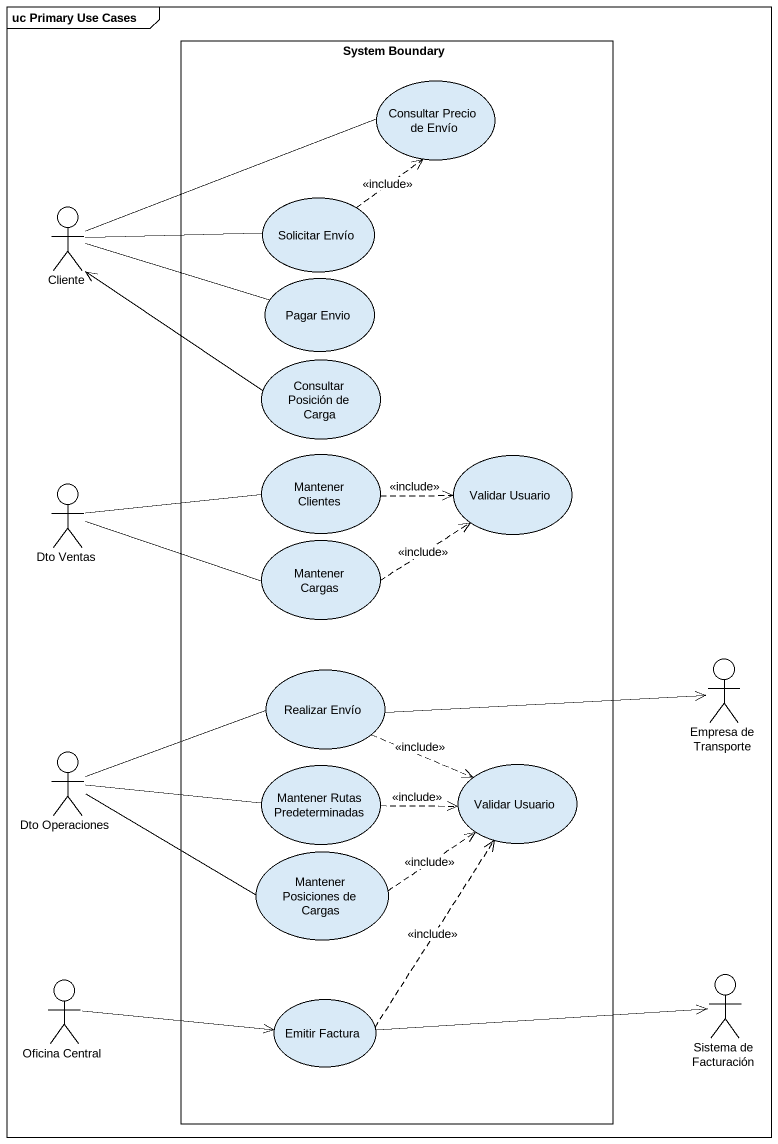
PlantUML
@startuml
mainframe uc Primary Use Cases
rectangle "System Boundary" as System_Boundary {
  usecase "Consultar Precio de Envío" as Consultar_Precio_de_Envío
  usecase "Solicitar Envío" as Solicitar_Envío
  usecase "Pagar Envio" as Pagar_Envio
  usecase "Consultar Posición de Carga" as Consultar_Posición_de_Carga
  usecase "Mantener Clientes" as Mantener_Clientes
  usecase "Validar Usuario" as Validar_Usuario
  usecase "Mantener Cargas" as Mantener_Cargas
  usecase "Realizar Envío" as Realizar_Envío
  usecase "Mantener Rutas Predeterminadas" as Mantener_Rutas
  usecase "Validar Usuario" as Validar_Usuario_2
  usecase "Mantener Posiciones de Cargas" as Mantener_Posiciones_de
  usecase "Emitir Factura" as Emitir_Factura
}
actor Cliente
actor "Dto Ventas" as Dto_Ventas
actor "Empresa de Transporte" as Empresa_de_Transporte
actor "Dto Operaciones" as Dto_Operaciones
actor "Oficina Central" as Oficina_Central
actor "Sistema de Facturación" as Sistema_de_Facturación
Cliente -right- Consultar_Precio_de_Envío
Cliente -right- Solicitar_Envío
Cliente -right- Pagar_Envio
Solicitar_Envío .up.> Consultar_Precio_de_Envío : <<include>>
Consultar_Posición_de_Carga -left-> Cliente
Mantener_Clientes .right.> Validar_Usuario : <<include>>
Dto_Ventas -right- Mantener_Clientes
Dto_Ventas -right- Mantener_Cargas
Mantener_Cargas .right.> Validar_Usuario : <<include>>
Realizar_Envío -right-> Empresa_de_Transporte
Realizar_Envío .right.> Validar_Usuario_2 : <<include>>
Dto_Operaciones -right- Realizar_Envío
Dto_Operaciones -right- Mantener_Rutas
Dto_Operaciones -right- Mantener_Posiciones_de
Mantener_Rutas .right.> Validar_Usuario_2 : <<include>>
Mantener_Posiciones_de .right.> Validar_Usuario_2 : <<include>>
Oficina_Central -right-> Emitir_Factura
Emitir_Factura .up.> Validar_Usuario_2 : <<include>>
Emitir_Factura -right-> Sistema_de_Facturación
@enduml
